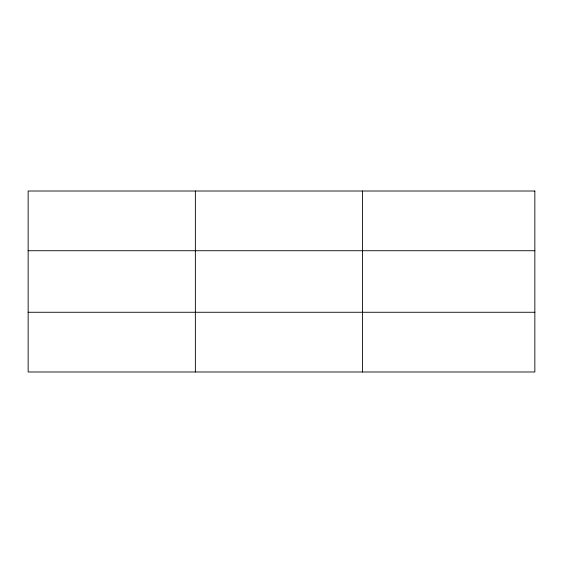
<?xml version="1.0" encoding="UTF-8"?>
<svg xmlns="http://www.w3.org/2000/svg" width="563" height="563" viewBox="0 0 563 563"><rect width="100%" height="100%" fill="white"/><g stroke="black" fill="none" stroke-linecap="round" stroke-linejoin="round"><path stroke-width="0.84" d="M195.361 191.012L195.361 371.988M362.572 191.012L362.572 371.988M28.15 250.732L534.85 250.732M28.15 312.268L534.85 312.268M534.85 191.012L534.85 371.988L28.15 371.988L28.15 191.012L534.85 191.012"/></g></svg>
